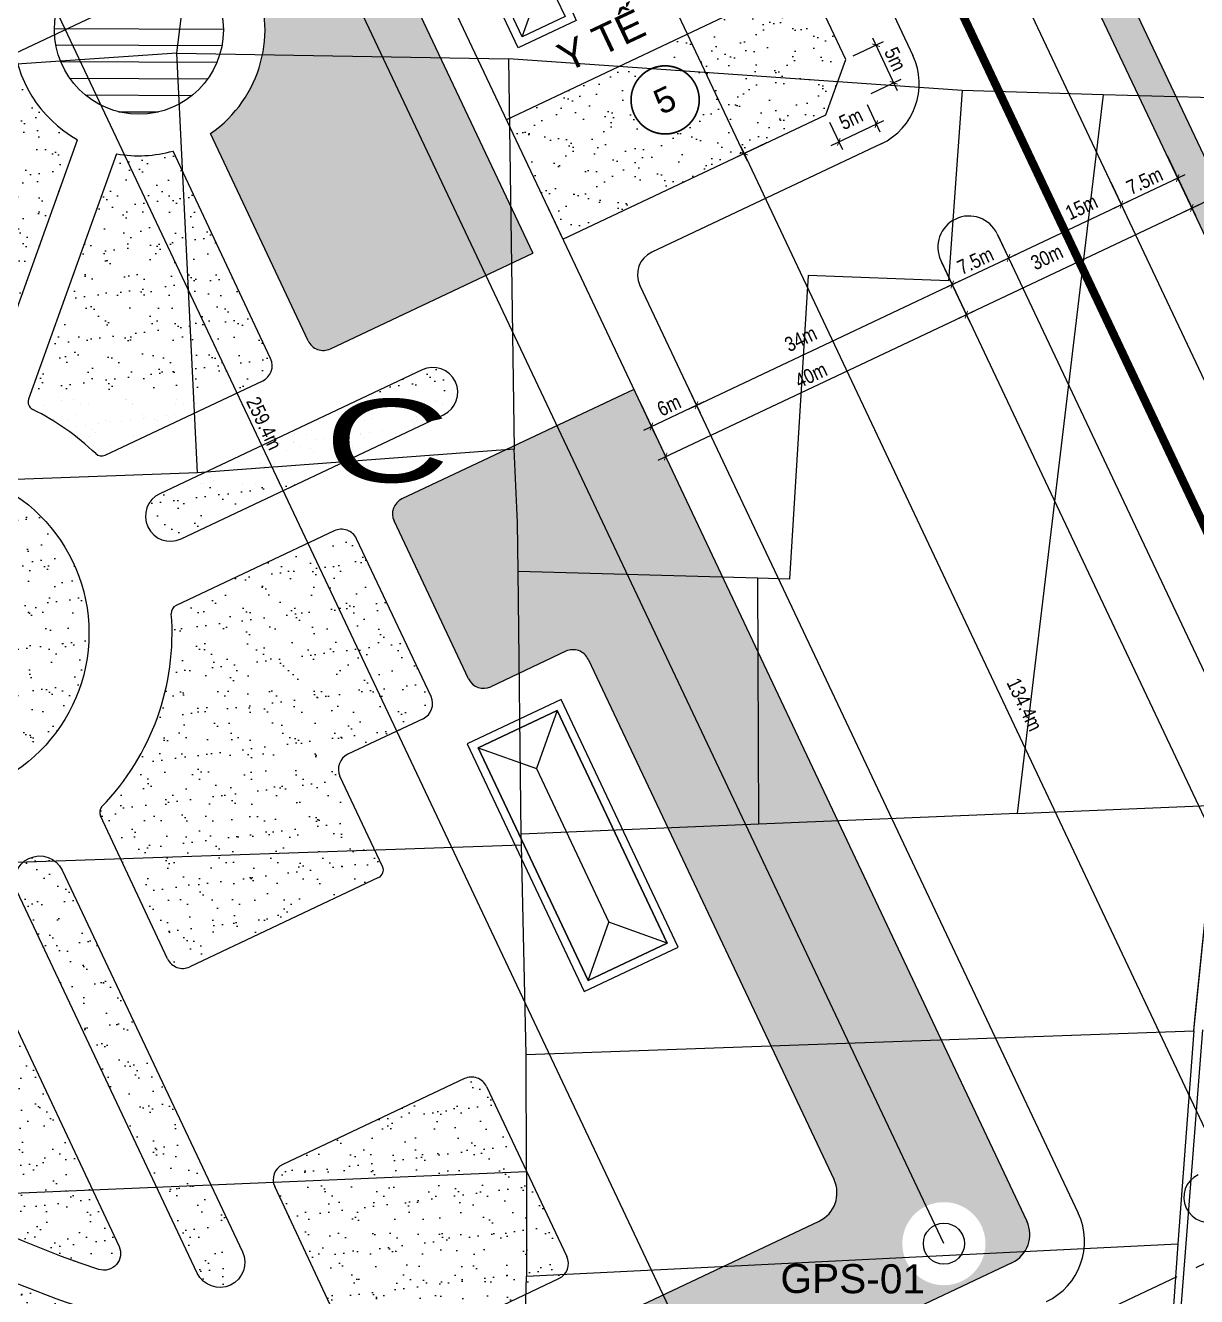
# Model space of a CAD drawing. Extents: x 597165 to 598689, y 1181586 to 1183364.
# Drawn here: x 597688.1 to 597828.9, y 1182307.9 to 1182460.9 of the extents above; entities that cross this region are included whole.
import ezdxf
from ezdxf.enums import TextEntityAlignment as Align

# ---------------------------------------------------------------- set-up
doc = ezdxf.new("R2010")
doc.units = 0
doc.header["$MEASUREMENT"] = 0
doc.linetypes.add('CENTER', pattern=[2, 1.25, -0.25, 0.25, -0.25])
doc.linetypes.add('DASHED', pattern=[0.75, 0.5, -0.25])
doc.layers.get('0').update_dxf_attribs({"linetype": 'CONTINUOUS'})
doc.layers.get('DEFPOINTS').update_dxf_attribs({"color": 8, "linetype": 'CONTINUOUS'})
for name, color, linetype in [('2', 2, 'CONTINUOUS'), ('DIM-T', 7, 'CONTINUOUS'), ('DTEXT', 7, 'CONTINUOUS'), ('GPS', 7, 'CONTINUOUS'), ('HA-CAY-XANH-KO', 3, 'CONTINUOUS'), ('HA-HO', 140, 'CONTINUOUS'), ('NEN-HT', 8, 'CONTINUOUS'), ('NET-02', 2, 'CONTINUOUS'), ('NET-03', 3, 'CONTINUOUS'), ('NET-04', 4, 'CONTINUOUS'), ('NET-LE-CO', 3, 'CONTINUOUS'), ('NET-LENGOAI', 4, 'CONTINUOUS'), ('NET-LETRONG', 5, 'CONTINUOUS'), ('NET-RANH-DAT', 7, 'CONTINUOUS'), ('NET-TIM', 2, 'CENTER')]:
    doc.layers.add(name, color=color, linetype=linetype)
doc.styles.add('VHEL-C-R', font='VHELVCN.TTF')
doc.styles.add('VHEL-R', font='VHELVEN.TTF')
doc.dimstyles.new('TL1000', dxfattribs={"dimscale": 0, "dimtxt": 2, "dimasz": 0.7, "dimexe": 1, "dimexo": 1, "dimgap": 0.5, "dimtad": 1, "dimdec": 1, "dimzin": 12, "dimtxsty": 'VHEL-C-R', "dimblk1": 'ARCHTICK', "dimblk2": 'ARCHTICK', "dimsah": 1, "dimcen": -0.09, "dimdle": 1, "dimclrd": 256, "dimclre": 256, "dimclrt": 256, "dimazin": 3, "dimtfac": 0.005, "dimtdec": 1, "dimtix": 1, "dimtmove": 0, "dimatfit": 3, "dimtolj": 1, "dimtzin": 0})
pattern_1 = [(37.26582263, (0, 0), (-0.11023521, 3.854130278), [0, -3.04, 0, -3.4, 0, -3.25]), (7.26582263, (0, 0), (3.562592942, 5.629778284), [0, -1.64, 0, -2.74, 0, -1.05]), (327.26582263, (-2.46, 0.01), (6.228277961, -0.014137947), [0, -1, 0, -3.6, 0, -4.7]), (317.26582263, (-2.46, 0.01), (6.019377384, 1.73076346), [0, -0.5, 0, -2.36, 0, -2.7])]
pattern_2 = [(242.54834, (597971.2955, 1182505.2794), (1.745706, -3.437875), [0, -3.04, 0, -3.4, 0, -3.25]), (212.5483, (597971.2955, 1182505.2794), (-0.816966, -6.61204), [0, -1.64, 0, -2.74, 0, -1.05]), (172.5483, (597973.524, 1182506.321), (-5.637727, -2.647202), [0, -1, 0, -3.6, 0, -4.7]), (162.5483, (597973.524, 1182506.321), (-4.70362, -4.135746), [0, -0.5, 0, -2.36, 0, -2.7])]

# ---------------------------------------------------------------- blocks, each defined once
blk = doc.blocks.new('_ARCHTICK')
at = {"color": 0, "linetype": 'BYBLOCK', "const_width": 0.15}
blk.add_lwpolyline([(-0.5, -0.5), (0.5, 0.5)], dxfattribs=at)
blk = doc.blocks.new('*D1535')
at = {"linetype": 'BYBLOCK'}
for p, q in [((597767.51, 1182417.89), (597769.22, 1182414.27)), ((597762.46, 1182412.19), (597769.7, 1182415.61)), ((597762.09, 1182415.33), (597763.79, 1182411.71))]:
    blk.add_line(p, q, dxfattribs=at)
at = {"layer": 'DEFPOINTS', "color": 0, "linetype": 'BYBLOCK'}
for p in [(597767.08, 1182418.79), (597761.66, 1182416.23), (597768.79, 1182415.18)]:
    blk.add_point(p, dxfattribs=at)
at = {"linetype": 'BYBLOCK', "xscale": 0.7, "yscale": 0.7, "zscale": 0.7}
for p, rotation in [((597768.79, 1182415.18), 25.28251725368568), ((597763.37, 1182412.62), 205.2825172536857)]:
    blk.add_blockref('_ARCHTICK', p, dxfattribs=dict(at, rotation=rotation))
at = {"linetype": 'BYBLOCK', "insert": (597765.48, 1182415.16), "char_height": 1.75, "attachment_point": 5, "rotation": 25.2825, "style": 'VHEL-C-R'}
blk.add_mtext('\\A1;6m', dxfattribs=at)
blk = doc.blocks.new('*D1534')
at = {"linetype": 'BYBLOCK'}
for p, q in [((597798.25, 1182432.41), (597799.96, 1182428.79)), ((597767.89, 1182414.75), (597800.44, 1182430.13)), ((597767.51, 1182417.89), (597769.22, 1182414.27))]:
    blk.add_line(p, q, dxfattribs=at)
at = {"layer": 'DEFPOINTS', "color": 0, "linetype": 'BYBLOCK'}
for p in [(597797.83, 1182433.32), (597799.54, 1182429.7), (597767.08, 1182418.79)]:
    blk.add_point(p, dxfattribs=at)
at = {"linetype": 'BYBLOCK', "xscale": 0.7, "yscale": 0.7, "zscale": 0.7}
for p, rotation in [((597799.54, 1182429.7), 25.28251725368568), ((597768.79, 1182415.18), 205.2825172536857)]:
    blk.add_blockref('_ARCHTICK', p, dxfattribs=dict(at, rotation=rotation))
at = {"linetype": 'BYBLOCK', "insert": (597781.32, 1182423.16), "char_height": 1.75, "attachment_point": 5, "rotation": 25.2825, "style": 'VHEL-C-R'}
blk.add_mtext('\\A1;34m', dxfattribs=at)
blk = doc.blocks.new('*D1533')
at = {"linetype": 'BYBLOCK'}
for p, q in [((597798.25, 1182432.41), (597801.67, 1182425.18)), ((597764.17, 1182408.57), (597802.15, 1182426.51)), ((597762.09, 1182415.33), (597765.5, 1182408.09))]:
    blk.add_line(p, q, dxfattribs=at)
at = {"layer": 'DEFPOINTS', "color": 0, "linetype": 'BYBLOCK'}
for p in [(597797.83, 1182433.32), (597801.24, 1182426.08), (597761.66, 1182416.23)]:
    blk.add_point(p, dxfattribs=at)
at = {"linetype": 'BYBLOCK', "xscale": 0.7, "yscale": 0.7, "zscale": 0.7}
for p, rotation in [((597801.24, 1182426.08), 25.28251725485116), ((597765.08, 1182409), 205.2825172548511)]:
    blk.add_blockref('_ARCHTICK', p, dxfattribs=dict(at, rotation=rotation))
at = {"linetype": 'BYBLOCK', "insert": (597782.56, 1182418.8), "char_height": 1.75, "attachment_point": 5, "rotation": 25.2825, "style": 'VHEL-C-R'}
blk.add_mtext('\\A1;40m', dxfattribs=at)
blk = doc.blocks.new('*D1532')
at = {"linetype": 'BYBLOCK'}
for p, q in [((597805.04, 1182435.61), (597806.74, 1182432)), ((597798.25, 1182432.41), (597799.96, 1182428.79)), ((597798.63, 1182429.27), (597807.22, 1182433.33))]:
    blk.add_line(p, q, dxfattribs=at)
at = {"layer": 'DEFPOINTS', "color": 0, "linetype": 'BYBLOCK'}
for p in [(597804.61, 1182436.52), (597797.83, 1182433.32), (597806.32, 1182432.9)]:
    blk.add_point(p, dxfattribs=at)
at = {"linetype": 'BYBLOCK', "xscale": 0.7, "yscale": 0.7, "zscale": 0.7}
for p, rotation in [((597806.32, 1182432.9), 25.28251725521393), ((597799.54, 1182429.7), 205.2825172552139)]:
    blk.add_blockref('_ARCHTICK', p, dxfattribs=dict(at, rotation=rotation))
at = {"linetype": 'BYBLOCK', "insert": (597802.33, 1182432.56), "char_height": 1.75, "attachment_point": 5, "rotation": 25.2825, "style": 'VHEL-C-R'}
blk.add_mtext('\\A1;7.5m', dxfattribs=at)
blk = doc.blocks.new('*D1531')
at = {"linetype": 'BYBLOCK'}
for p, q in [((597818.6, 1182442.02), (597820.31, 1182438.4)), ((597805.41, 1182432.47), (597820.78, 1182439.74)), ((597805.04, 1182435.61), (597806.74, 1182432))]:
    blk.add_line(p, q, dxfattribs=at)
at = {"layer": 'DEFPOINTS', "color": 0, "linetype": 'BYBLOCK'}
for p in [(597818.17, 1182442.92), (597819.88, 1182439.31), (597804.61, 1182436.52)]:
    blk.add_point(p, dxfattribs=at)
at = {"linetype": 'BYBLOCK', "xscale": 0.7, "yscale": 0.7, "zscale": 0.7}
for p, rotation in [((597819.88, 1182439.31), 25.28251725521393), ((597806.32, 1182432.9), 205.2825172552139)]:
    blk.add_blockref('_ARCHTICK', p, dxfattribs=dict(at, rotation=rotation))
at = {"linetype": 'BYBLOCK', "insert": (597815.09, 1182439.01), "char_height": 1.75, "attachment_point": 5, "rotation": 25.2825, "style": 'VHEL-C-R'}
blk.add_mtext('\\A1;15m', dxfattribs=at)
blk = doc.blocks.new('*D1173')
at = {"linetype": 'BYBLOCK'}
for p, q in [((597825.38, 1182445.22), (597827.09, 1182441.61)), ((597818.98, 1182438.88), (597827.57, 1182442.94)), ((597818.6, 1182442.02), (597820.31, 1182438.4))]:
    blk.add_line(p, q, dxfattribs=at)
at = {"layer": 'DEFPOINTS', "color": 0, "linetype": 'BYBLOCK'}
for p in [(597824.95, 1182446.13), (597818.17, 1182442.92), (597826.66, 1182442.51)]:
    blk.add_point(p, dxfattribs=at)
at = {"linetype": 'BYBLOCK', "xscale": 0.7, "yscale": 0.7, "zscale": 0.7}
for p, rotation in [((597826.66, 1182442.51), 25.28251725521393), ((597819.88, 1182439.31), 205.2825172552139)]:
    blk.add_blockref('_ARCHTICK', p, dxfattribs=dict(at, rotation=rotation))
at = {"linetype": 'BYBLOCK', "insert": (597822.68, 1182442.17), "char_height": 1.75, "attachment_point": 5, "rotation": 25.2825, "style": 'VHEL-C-R'}
blk.add_mtext('\\A1;7.5m', dxfattribs=at)
blk = doc.blocks.new('*D1530')
at = {"linetype": 'BYBLOCK'}
for p, q in [((597825.38, 1182445.22), (597828.79, 1182438)), ((597800.33, 1182425.67), (597829.27, 1182439.33)), ((597798.25, 1182432.41), (597801.67, 1182425.19))]:
    blk.add_line(p, q, dxfattribs=at)
at = {"layer": 'DEFPOINTS', "color": 0, "linetype": 'BYBLOCK'}
for p in [(597824.95, 1182446.13), (597828.36, 1182438.91), (597797.83, 1182433.32)]:
    blk.add_point(p, dxfattribs=at)
at = {"linetype": 'BYBLOCK', "xscale": 0.7, "yscale": 0.7, "zscale": 0.7}
for p, rotation in [((597828.36, 1182438.91), 25.28251725393349), ((597801.24, 1182426.09), 205.2825172539335)]:
    blk.add_blockref('_ARCHTICK', p, dxfattribs=dict(at, rotation=rotation))
at = {"linetype": 'BYBLOCK', "insert": (597810.92, 1182432.99), "char_height": 1.75, "attachment_point": 5, "rotation": 25.2825, "style": 'VHEL-C-R'}
blk.add_mtext('\\A1;30m', dxfattribs=at)
blk = doc.blocks.new('*D189')
at = {"linetype": 'BYBLOCK'}
for p, q in [((597662.85, 1182530.97), (597659.23, 1182529.26)), ((597659.71, 1182530.59), (597771.36, 1182294.22)), ((597773.64, 1182296.4), (597770.03, 1182294.69))]:
    blk.add_line(p, q, dxfattribs=at)
at = {"layer": 'DEFPOINTS', "color": 0, "linetype": 'BYBLOCK'}
for p in [(597663.75, 1182531.4), (597774.55, 1182296.83), (597770.93, 1182295.12)]:
    blk.add_point(p, dxfattribs=at)
at = {"linetype": 'BYBLOCK', "xscale": 0.7, "yscale": 0.7, "zscale": 0.7}
for p, rotation in [((597660.14, 1182529.69), 115.2825172520224), ((597770.93, 1182295.12), 295.2825172520224)]:
    blk.add_blockref('_ARCHTICK', p, dxfattribs=dict(at, rotation=rotation))
at = {"linetype": 'BYBLOCK', "insert": (597716.79, 1182413), "char_height": 1.75, "attachment_point": 5, "rotation": 295.2825, "style": 'VHEL-C-R'}
blk.add_mtext('\\A1;259.4m', dxfattribs=at)
blk = doc.blocks.new('*D188')
at = {"linetype": 'BYBLOCK'}
for p, q in [((597730.79, 1182481.59), (597732.5, 1182477.97)), ((597732.98, 1182479.3), (597647.9, 1182439.12)), ((597553.94, 1182394.74), (597642.46, 1182436.55)), ((597553.56, 1182397.88), (597555.27, 1182394.26))]:
    blk.add_line(p, q, dxfattribs=at)
at = {"layer": 'DEFPOINTS', "color": 0, "linetype": 'BYBLOCK'}
for p in [(597730.36, 1182482.49), (597732.07, 1182478.87), (597553.14, 1182398.78)]:
    blk.add_point(p, dxfattribs=at)
at = {"linetype": 'BYBLOCK', "xscale": 0.7, "yscale": 0.7, "zscale": 0.7}
for p, rotation in [((597732.07, 1182478.87), 25.28251725400536), ((597554.85, 1182395.17), 205.2825172540053)]:
    blk.add_blockref('_ARCHTICK', p, dxfattribs=dict(at, rotation=rotation))
at = {"linetype": 'BYBLOCK', "insert": (597644.69, 1182438.87), "char_height": 1.75, "attachment_point": 5, "rotation": 25.2825, "style": 'VHEL-C-R'}
blk.add_mtext('\\A1;196m', dxfattribs=at)
blk = doc.blocks.new('*D185')
at = {"linetype": 'BYBLOCK'}
for p, q in [((597734.5, 1182537.16), (597730.88, 1182535.46)), ((597731.36, 1182536.79), (597751.32, 1182494.53)), ((597774.92, 1182444.56), (597753.88, 1182489.1)), ((597777.21, 1182446.74), (597773.59, 1182445.04))]:
    blk.add_line(p, q, dxfattribs=at)
at = {"layer": 'DEFPOINTS', "color": 0, "linetype": 'BYBLOCK'}
for p in [(597735.4, 1182537.59), (597778.11, 1182447.17), (597774.49, 1182445.46)]:
    blk.add_point(p, dxfattribs=at)
at = {"linetype": 'BYBLOCK', "xscale": 0.7, "yscale": 0.7, "zscale": 0.7}
for p, rotation in [((597731.79, 1182535.88), 115.282517252489), ((597774.49, 1182445.46), 295.282517252489)]:
    blk.add_blockref('_ARCHTICK', p, dxfattribs=dict(at, rotation=rotation))
at = {"linetype": 'BYBLOCK', "insert": (597753.63, 1182492.3), "char_height": 1.75, "attachment_point": 5, "rotation": 295.2825, "style": 'VHEL-C-R'}
blk.add_mtext('\\A1;100m', dxfattribs=at)
blk = doc.blocks.new('*D99')
at = {"linetype": 'BYBLOCK'}
for p, q in [((597789.31, 1182451.35), (597790.85, 1182448.09)), ((597784.79, 1182449.22), (597786.33, 1182445.96)), ((597785, 1182446.44), (597791.33, 1182449.43))]:
    blk.add_line(p, q, dxfattribs=at)
at = {"layer": 'DEFPOINTS', "color": 0, "linetype": 'BYBLOCK'}
for p in [(597788.88, 1182452.26), (597784.36, 1182450.12), (597790.42, 1182449)]:
    blk.add_point(p, dxfattribs=at)
at = {"linetype": 'BYBLOCK', "xscale": 0.7, "yscale": 0.7, "zscale": 0.7}
for p, rotation in [((597790.42, 1182449), 25.28251725275693), ((597785.9, 1182446.86), 205.282517252757)]:
    blk.add_blockref('_ARCHTICK', p, dxfattribs=dict(at, rotation=rotation))
at = {"linetype": 'BYBLOCK', "insert": (597787.37, 1182449.62), "char_height": 1.75, "attachment_point": 5, "rotation": 25.2825, "style": 'VHEL-C-R'}
blk.add_mtext('\\A1;5m', dxfattribs=at)
blk = doc.blocks.new('*D98')
at = {"linetype": 'BYBLOCK'}
for p, q in [((597787.65, 1182457.21), (597791.27, 1182458.92)), ((597789.94, 1182459.39), (597792.93, 1182453.06)), ((597789.79, 1182452.69), (597793.4, 1182454.39))]:
    blk.add_line(p, q, dxfattribs=at)
at = {"layer": 'DEFPOINTS', "color": 0, "linetype": 'BYBLOCK'}
for p in [(597786.75, 1182456.78), (597792.5, 1182453.97), (597788.88, 1182452.26)]:
    blk.add_point(p, dxfattribs=at)
at = {"linetype": 'BYBLOCK', "xscale": 0.7, "yscale": 0.7, "zscale": 0.7}
for p, rotation in [((597790.37, 1182458.49), 115.2825172635463), ((597792.5, 1182453.97), 295.2825172635463)]:
    blk.add_blockref('_ARCHTICK', p, dxfattribs=dict(at, rotation=rotation))
at = {"linetype": 'BYBLOCK', "insert": (597792.69, 1182456.82), "char_height": 1.75, "attachment_point": 5, "rotation": 295.2825, "style": 'VHEL-C-R'}
blk.add_mtext('\\A1;5m', dxfattribs=at)
blk = doc.blocks.new('*D42')
at = {"linetype": 'BYBLOCK'}
for p, q in [((597777.21, 1182446.74), (597773.59, 1182445.04)), ((597774.07, 1182446.37), (597832.33, 1182323.01)), ((597834.61, 1182325.2), (597831, 1182323.49))]:
    blk.add_line(p, q, dxfattribs=at)
at = {"layer": 'DEFPOINTS', "color": 0, "linetype": 'BYBLOCK'}
for p in [(597778.11, 1182447.17), (597835.52, 1182325.63), (597831.9, 1182323.92)]:
    blk.add_point(p, dxfattribs=at)
at = {"linetype": 'BYBLOCK', "xscale": 0.7, "yscale": 0.7, "zscale": 0.7}
for p, rotation in [((597774.49, 1182445.46), 115.2825172571373), ((597831.9, 1182323.92), 295.2825172571373)]:
    blk.add_blockref('_ARCHTICK', p, dxfattribs=dict(at, rotation=rotation))
at = {"linetype": 'BYBLOCK', "insert": (597808.24, 1182379.17), "char_height": 1.75, "attachment_point": 5, "rotation": 295.2825, "style": 'VHEL-C-R'}
blk.add_mtext('\\A1;134.4m', dxfattribs=at)
blk = doc.blocks.new('*D1101')
at = {"linetype": 'BYBLOCK'}
for p, q in [((597892.19, 1182472.37), (597893.9, 1182468.75)), ((597827.46, 1182438.48), (597894.37, 1182470.08)), ((597827.08, 1182441.62), (597828.79, 1182438))]:
    blk.add_line(p, q, dxfattribs=at)
at = {"layer": 'DEFPOINTS', "color": 0, "linetype": 'BYBLOCK'}
for p in [(597891.76, 1182473.27), (597893.47, 1182469.66), (597826.66, 1182442.52)]:
    blk.add_point(p, dxfattribs=at)
at = {"linetype": 'BYBLOCK', "xscale": 0.7, "yscale": 0.7, "zscale": 0.7}
for p, rotation in [((597893.47, 1182469.66), 25.28251725433237), ((597828.36, 1182438.91), 205.2825172543324)]:
    blk.add_blockref('_ARCHTICK', p, dxfattribs=dict(at, rotation=rotation))
at = {"linetype": 'BYBLOCK', "insert": (597860.33, 1182455.52), "char_height": 1.75, "attachment_point": 5, "rotation": 25.2825, "style": 'VHEL-C-R'}
blk.add_mtext('\\A1;72m', dxfattribs=at)

msp = doc.modelspace()

# ---------------------------------------------------------------- hatches: boundary and pattern name
at = {"layer": 'HA-CAY-XANH-KO'}
h = msp.add_hatch(dxfattribs=at)
h.set_pattern_fill('AR-SAND', color=256, scale=2, angle=359.765823, style=0)
h.set_pattern_definition(pattern_2)
edge = h.paths.add_edge_path()
edge.add_line((598011.7828, 1182466.3894), (598013.4912, 1182462.7726))
edge.add_line((598013.4912, 1182462.7726), (598037.2823, 1182474.0097))
edge.add_line((598037.2823, 1182474.0097), (598041.7985, 1182481.1451))
edge.add_line((598041.7985, 1182481.1451), (598041.7727, 1182507.7329))
edge.add_line((598041.7727, 1182507.7329), (598041.768, 1182513.9225))
edge.add_line((598041.768, 1182513.9225), (597966.0698, 1182674.1899))
edge.add_line((597966.0698, 1182674.1899), (597918.7677, 1182651.848))
edge.add_line((597918.7677, 1182651.848), (597921.3302, 1182646.4227))
edge.add_line((597921.3302, 1182646.4227), (597959.5901, 1182664.4938))
edge.add_arc((597961.2985, 1182660.877), 4, 25.282517, 115.282517, ccw=False)
edge.add_line((597964.9153, 1182662.5853), (597967.1045, 1182657.9504))
edge.add_arc((597967.727, 1182653.6655), 4.3298, -47.701248, 98.266283, ccw=False)
edge.add_line((597970.641, 1182650.463), (598035.3858, 1182513.3861))
edge.add_arc((598031.7689, 1182511.6778), 4, 0.05553, 25.282517, ccw=False)
edge.add_line((598035.7689, 1182511.6817), (598035.7993, 1182480.2713))
edge.add_arc((598031.7994, 1182480.2674), 4, -64.717482, 0.05553, ccw=False)
edge.add_line((598033.5077, 1182476.6506), (598011.7828, 1182466.3894))
edge = h.paths.add_edge_path()
edge.add_line((597995.4069, 1182454.2309), (597993.6986, 1182457.8478))
edge.add_line((597993.6986, 1182457.8478), (597923.5439, 1182424.712))
edge.add_arc((597921.8355, 1182428.3288), 4, 205.282517, 295.282518, ccw=False)
edge.add_line((597918.2187, 1182426.6205), (597835.6129, 1182601.5126))
edge.add_arc((597839.2297, 1182603.2209), 4, 115.282517, 205.282517, ccw=False)
edge.add_line((597837.5214, 1182606.8377), (597885.1617, 1182629.3394))
edge.add_line((597885.1617, 1182629.3394), (597882.5992, 1182634.7647))
edge.add_line((597882.5992, 1182634.7647), (597827.7252, 1182608.8464))
edge.add_line((597827.7252, 1182608.8464), (597918.0185, 1182417.6785))
edge.add_line((597918.0185, 1182417.6785), (597995.4069, 1182454.2309))
h = msp.add_hatch(dxfattribs=at)
h.set_pattern_fill('AR-SAND', color=256, scale=2, angle=359.765823, style=0)
h.set_pattern_definition(pattern_2)
h.paths.add_polyline_path([(597579.9014, 1182357.456), (597540.8538, 1182440.1272), (597583.947, 1182460.4811), (597586.7906, 1182454.4607), (597595.6352, 1182451.2908), (597625.8891, 1182465.5805, 0.41364605), (597626.8451, 1182468.2396), (597613.9379, 1182495.7041), (597599.7597, 1182489.0074), (597585.1154, 1182494.2558), (597526.6225, 1182466.6282), (597524.2369, 1182459.9717), (597571.1815, 1182360.5812)])
h.paths.add_polyline_path([(597724.7535, 1182421.9685), (597743.4807, 1182430.8139), (597714.1796, 1182492.8066, -0.41429262), (597710.8873, 1182493.986, -1), (597715.3587, 1182496.098, -0.41413451), (597714.1796, 1182492.8066), (597743.4807, 1182430.8139), (597749.0954, 1182433.4658), (597695.7101, 1182546.4924), (597651.4067, 1182525.5668), (597646.1583, 1182510.9226), (597632.0222, 1182504.2458), (597644.9458, 1182476.7462, 0.41424278), (597647.6067, 1182475.7868, -0.00002494), (597647.6066, 1182475.7868), (597681.0266, 1182491.4927, -0.41421356), (597691.6695, 1182487.655), (597697.6446, 1182474.9409, -0.84664775), (597710.3607, 1182447.8829), (597722.0892, 1182422.9263, 0.4147813)])
h.paths.add_polyline_path([(597696.1335, 1182498.3635), (597716.3778, 1182498.2808), (597716.4004, 1182503.8232), (597696.1562, 1182503.9059)], flags=24)
h = msp.add_hatch(dxfattribs=at)
h.set_pattern_fill('AR-SAND', color=256, scale=2, angle=359.765823, style=0)
h.set_pattern_definition(pattern_1)
edge = h.paths.add_edge_path()
edge.add_line((597881.5877, 1182400.4713), (597879.8794, 1182404.0882))
edge.add_line((597879.8794, 1182404.0882), (597858.4405, 1182393.9621))
edge.add_arc((597856.7322, 1182397.5789), 4, 205.282517, 295.282518, ccw=False)
edge.add_line((597853.1154, 1182395.8706), (597810.0928, 1182486.9575))
edge.add_line((597810.0928, 1182486.9575), (597806.4759, 1182485.2492))
edge.add_line((597806.4759, 1182485.2492), (597850.7798, 1182391.4496))
edge.add_line((597850.7798, 1182391.4496), (597857.4362, 1182389.064))
edge.add_line((597857.4362, 1182389.064), (597881.5877, 1182400.4713))
edge = h.paths.add_edge_path()
edge.add_line((597897.9636, 1182412.6298), (597899.672, 1182409.0129))
edge.add_line((597899.672, 1182409.0129), (597918.0185, 1182417.6785))
edge.add_line((597918.0185, 1182417.6785), (597857.6209, 1182545.5515))
edge.add_line((597857.6209, 1182545.5515), (597792.5176, 1182514.8016))
edge.add_line((597792.5176, 1182514.8016), (597797.9343, 1182503.3335))
edge.add_line((597797.9343, 1182503.3335), (597801.5511, 1182505.0418))
edge.add_line((597801.5511, 1182505.0418), (597799.5511, 1182509.2762))
edge.add_arc((597803.168, 1182510.9845), 4, 115.282517, 205.282517, ccw=False)
edge.add_line((597801.4596, 1182514.6014), (597853.904, 1182539.3721))
edge.add_arc((597855.6123, 1182535.7553), 4, 25.282517, 115.282517, ccw=False)
edge.add_line((597859.2292, 1182537.4636), (597859.471, 1182536.9517))
edge.add_arc((597857.8556, 1182532.9344), 4.3298, -17.529977, 68.095011, ccw=False)
edge.add_line((597861.9844, 1182531.6303), (597912.7934, 1182424.058))
edge.add_arc((597909.1766, 1182422.3497), 4, -64.717482, 25.282517, ccw=False)
edge.add_line((597910.8849, 1182418.7328), (597897.9636, 1182412.6298))
h = msp.add_hatch(dxfattribs=at)
h.set_pattern_fill('AR-SAND', color=256, scale=2, angle=359.765823, style=0)
h.set_pattern_definition(pattern_2)
h.paths.add_polyline_path([(597718.0248, 1182508.6139), (597747.8638, 1182522.7076, -0.41421356), (597753.189, 1182520.7991), (597761.9392, 1182502.2733, 0.41421356), (597763.2705, 1182501.7961), (597765.0789, 1182502.6503), (597746.5966, 1182541.7809), (597710.4281, 1182524.6976)])
h.paths.add_polyline_path([(597752.7122, 1182435.1741), (597784.3597, 1182450.122), (597786.7453, 1182456.7785), (597770.6483, 1182490.8589), (597768.8399, 1182490.0047, 0.41417781), (597768.3627, 1182488.6735, 0.00003052), (597768.3627, 1182488.6734), (597777.6851, 1182468.9362, -0.41421356), (597775.7766, 1182463.611), (597745.9376, 1182449.5173)])
h.paths.add_polyline_path([(597769.1172, 1182451.8938, -1), (597760.9173, 1182451.9273, -1)], flags=16)
h.paths.add_polyline_path([(597764.2422, 1182449.0039), (597767.7954, 1182450.6822), (597765.8976, 1182454.7001), (597762.3444, 1182453.0219)], flags=8)
h = msp.add_hatch(dxfattribs=at)
h.set_pattern_fill('AR-SAND', color=256, scale=2, angle=359.765823, style=0)
h.set_pattern_definition(pattern_1)
h.paths.add_polyline_path([(597693.1194, 1182472.8143), (597687.11, 1182485.6015, 0.41421356), (597683.1189, 1182487.0406), (597649.6988, 1182471.3347, 0.41421356), (597648.7394, 1182468.674), (597655.1742, 1182454.9817)])
h.paths.add_polyline_path([(597683.7595, 1182417.5892), (597694.3432, 1182447.12, -0.55500754), (597693.1194, 1182472.8143), (597664.1945, 1182459.2208)])
h = msp.add_hatch(dxfattribs=at)
h.set_pattern_fill('AR-SAND', color=256, scale=2, angle=359.765823, style=0)
h.set_pattern_definition(pattern_1)
h.paths.add_polyline_path([(597658.9356, 1182416.2632, 0.9998796), (597664.3606, 1182418.8264), (597646.0485, 1182457.5843, 0.9998796), (597640.6235, 1182455.0212)])
h.paths.add_polyline_path([(597646.8113, 1182386.2413), (597705.345, 1182386.0021), (597705.3611, 1182389.9609), (597646.8275, 1182390.2002)], flags=9)
h = msp.add_hatch(dxfattribs=at)
h.set_pattern_fill('AR-SAND', color=256, scale=2, angle=359.765823, style=0)
h.set_pattern_definition(pattern_1)
h.paths.add_polyline_path([(597708.5236, 1182425.3758), (597699.0501, 1182445.4331), (597688.4664, 1182415.9022)])
h.paths.add_polyline_path([(597705.8355, 1182445.7563), (597700.1629, 1182443.077), (597712.7997, 1182416.3225), (597716.6155, 1182418.1248, 0.41364605), (597717.5714, 1182420.7838)])
h.paths.add_polyline_path([(597705.8355, 1182445.7563, -0.11349515), (597699.0501, 1182445.4331), (597700.1629, 1182443.077)])
h = msp.add_hatch(dxfattribs=at)
h.set_pattern_fill('AR-SAND', color=256, scale=2, angle=359.765823, style=0)
h.set_pattern_definition(pattern_1)
h.paths.add_polyline_path([(597693.3806, 1182418.2234), (597697.6567, 1182409.17), (597712.7997, 1182416.3225), (597708.5236, 1182425.3758)])
h = msp.add_hatch(dxfattribs=at)
h.set_pattern_fill('AR-SAND', color=256, scale=2, angle=359.765823, style=0)
h.set_pattern_definition(pattern_1)
edge = h.paths.add_edge_path()
edge.add_line((597706.7974, 1182399.1103), (597738.3602, 1182414.0182))
edge.add_arc((597737.0789, 1182416.7308), 3, 295.282517, 475.282517)
edge.add_line((597735.7977, 1182419.4434), (597704.2349, 1182404.5356))
edge.add_arc((597705.5162, 1182401.8229), 3, 115.282683, 295.282352)
h = msp.add_hatch(dxfattribs=at)
h.set_pattern_fill('AR-SAND', color=256, scale=2, angle=359.765823, style=0)
h.set_pattern_definition(pattern_1)
h.paths.add_polyline_path([(597753.0888, 1182385.5849, -0.41421356), (597755.7514, 1182384.6307), (597785.3268, 1182322.0139, -0.41421356), (597783.5376, 1182317.0216), (597733.3543, 1182293.3188, 0.41364605), (597732.3984, 1182290.6597), (597733.0036, 1182289.3718), (597746.5184, 1182295.7552), (597761.1627, 1182290.5068), (597806.7294, 1182312.029, 0.41421356), (597808.5186, 1182317.0214), (597761.2539, 1182417.0899), (597752.0273, 1182412.7319), (597796.4074, 1182318.8365, -0.55031152), (597803.544, 1182314.316, -1), (597793.544, 1182314.316, -0.2900633), (597796.4074, 1182318.8365), (597752.0273, 1182412.7319), (597733.3696, 1182403.9194, 0.42078461), (597732.4349, 1182401.2166, -0.00559574), (597732.4154, 1182401.2569), (597741.3841, 1182382.2684, 0.29013646), (597743.1925, 1182381.1225, 0.11076548), (597744.0467, 1182381.3141)])
h.paths.add_polyline_path([(597634.5643, 1182290.8952), (597615.5759, 1182281.9265), (597591.4588, 1182332.9868), (597588.3336, 1182324.2668), (597630.7593, 1182234.4437), (597637.4158, 1182232.0581), (597696.0978, 1182259.775), (597701.3463, 1182274.4193), (597714.9193, 1182280.8302), (597714.3174, 1182282.111, 0.4147813), (597711.6531, 1182283.0688), (597651.6476, 1182254.7267)])
h.paths.add_polyline_path([(597784.6041, 1182304.8138), (597800.8115, 1182304.7476), (597800.8309, 1182309.4983), (597784.6235, 1182309.5645)], flags=24)
h = msp.add_hatch(dxfattribs=at)
h.set_pattern_fill('AR-SAND', color=256, scale=2, angle=359.765823, style=0)
h.set_pattern_definition(pattern_1)
h.paths.add_polyline_path([(597696.5358, 1182409.3541), (597693.1032, 1182416.6216), (597688.9662, 1182414.6676, -0.07753284)])
h.paths.add_polyline_path([(597693.1032, 1182416.6216), (597692.5352, 1182417.8241), (597688.4664, 1182415.9022, 0.38144945), (597688.9662, 1182414.6676)])
h = msp.add_hatch(dxfattribs=at)
h.set_pattern_fill('AR-SAND', color=256, scale=2, angle=359.765823, style=0)
h.set_pattern_definition(pattern_1)
h.paths.add_polyline_path([(597696.5358, 1182409.3541, 0.31154401), (597697.6567, 1182409.17), (597693.3806, 1182418.2234), (597692.5352, 1182417.8241)])
h = msp.add_hatch(dxfattribs=at)
h.set_pattern_fill('AR-SAND', color=256, scale=2, angle=359.765823, style=0)
h.set_pattern_definition(pattern_1)
h.paths.add_polyline_path([(597695.7209, 1182387.7499, 1), (597655.7209, 1182387.7499, 1)])
h = msp.add_hatch(dxfattribs=at)
h.set_pattern_fill('AR-SAND', color=256, scale=2, angle=359.765823, style=0)
h.set_pattern_definition(pattern_1)
h.paths.add_polyline_path([(597705.6285, 1182390.1031, -0.31154633), (597706.1983, 1182391.0858), (597725.2317, 1182400.0757, -0.41421356), (597727.8943, 1182399.1214), (597736.863, 1182380.133, -0.41421356), (597735.9088, 1182377.4704), (597726.8666, 1182373.1996, 0.41421356), (597725.9124, 1182370.537), (597731.0373, 1182359.6864, -0.41421356), (597730.5602, 1182358.3551), (597707.8415, 1182347.6245, -0.4147813), (597705.1773, 1182348.5823), (597697.0985, 1182365.7727, -0.31154878), (597697.2848, 1182366.8932, 0.21503811)])
h = msp.add_hatch(dxfattribs=at)
h.set_pattern_fill('AR-SAND', color=256, scale=2, angle=359.765823, style=0)
h.set_pattern_definition(pattern_1)
edge = h.paths.add_edge_path()
edge.add_arc((597729.7022, 1182413.0973), 107.0164, 211.769805, 252.16019, ccw=False)
edge.add_line((597638.7201, 1182356.7524), (597638.7201, 1182356.7524))
edge.add_arc((597640.4204, 1182357.8054), 2, 115.282517, 211.769805, ccw=False)
edge.add_line((597639.5662, 1182359.6138), (597653.7852, 1182366.3298))
edge.add_arc((597654.2123, 1182365.4255), 1, 46.066077, 115.282517, ccw=False)
edge.add_arc((597675.7209, 1182387.7499), 30, 226.066077, 273.147166)
edge.add_line((597677.368, 1182357.7951), (597677.368, 1182357.7951))
edge.add_arc((597677.4778, 1182355.7982), 2, 25.171479, 93.147166, ccw=False)
edge.add_line((597679.2879, 1182356.6488), (597679.2879, 1182356.6488))
edge.add_line((597679.2879, 1182356.6488), (597699.3398, 1182313.9811))
edge.add_arc((597697.5297, 1182313.1304), 2, -107.83981, 25.171479, ccw=False)
h = msp.add_hatch(dxfattribs=at)
h.set_pattern_fill('AR-SAND', color=256, scale=2, angle=359.765823, style=0)
h.set_pattern_definition(pattern_1)
h.paths.add_polyline_path([(597692.5066, 1182359.2359, 0.9998795), (597687.081, 1182356.6741), (597708.7562, 1182310.7693, 0.99987943), (597714.1818, 1182313.3311)])
h = msp.add_hatch(dxfattribs=at)
h.set_pattern_fill('AR-SAND', color=256, scale=2, angle=359.765823, style=0)
h.set_pattern_definition(pattern_1)
edge = h.paths.add_edge_path()
edge.add_arc((597729.7022, 1182413.0973), 112.0164, 210.799275, 254.328897, ccw=False)
edge.add_line((597633.4839, 1182355.7413), (597633.4839, 1182355.7413))
edge.add_arc((597632.6249, 1182355.2293), 1, 30.799275, 115.282517)
edge.add_line((597632.1978, 1182356.1335), (597610.7479, 1182346.0022))
edge.add_arc((597611.602, 1182344.1937), 2, 115.282517, 205.282517)
edge.add_line((597609.7936, 1182343.3396), (597616.6269, 1182328.8722))
edge.add_arc((597618.4353, 1182329.7263), 2, 205.282517, 295.282517)
edge.add_line((597619.2895, 1182327.9179), (597635.5653, 1182335.6054))
edge.add_line((597635.5653, 1182335.6054), (597652.6486, 1182299.4369))
edge.add_line((597652.6486, 1182299.4369), (597670.7329, 1182307.9785))
edge.add_line((597670.7329, 1182307.9785), (597679.2745, 1182289.8943))
edge.add_line((597679.2745, 1182289.8943), (597699.9158, 1182299.6437))
edge.add_arc((597698.6346, 1182302.3563), 3, 295.282517, 434.328897)
h = msp.add_hatch(dxfattribs=at)
h.set_pattern_fill('AR-SAND', color=256, scale=2, angle=359.765823, style=0)
h.set_pattern_definition(pattern_1)
h.paths.add_polyline_path([(597743.5417, 1182333.2123, 0.41421356), (597740.8791, 1182334.1666), (597719.027, 1182323.8453, 0.41320541), (597718.0698, 1182321.1889), (597727.6695, 1182300.7221, 0.2906618), (597729.4796, 1182299.5727, 0.11076548), (597730.3337, 1182299.7643), (597752.2409, 1182310.1116, 0.41421356), (597753.1951, 1182312.7742)])
at = {"layer": 'HA-HO'}
h = msp.add_hatch(dxfattribs=at)
h.set_pattern_fill('SOC-NGANG', color=256, scale=2, angle=-0.234177, style=0)
h.set_pattern_definition([(359.76582263, (241167.301, 1177.8218), (0.0081743094, 1.999983295), [])])
h.paths.add_polyline_path([(597711.8962, 1182460.3486, 1), (597691.5839, 1182460.3486, 1)])

# ---------------------------------------------------------------- linework, layer by layer
at = {"layer": '2', "ltscale": 2}
msp.add_line((597747.8378, 1182459.517), (597749.1976, 1182463.3112), dxfattribs=at)
msp.add_lwpolyline([(597753.8994, 1182462.3711), (597754.3231, 1182461.4742), (597747.3606, 1182458.1857), (597725.0669, 1182505.3856), (597732.0294, 1182508.6741), (597732.453, 1182507.7772)], dxfattribs=at)
at = {"layer": 'DTEXT', "const_width": 0.2}
msp.add_lwpolyline([(597760.9173, 1182451.9273, 1), (597769.1172, 1182451.8938, 1)], format="xyb", close=True, dxfattribs=at)
at = {"layer": 'GPS', "color": 6}
msp.add_line((597798.544, 1182314.316), (597713.123, 1182495.042), dxfattribs=at)
msp.add_circle((597798.544, 1182314.316), 2.4725, dxfattribs=at)
at = {"layer": 'NEN-HT', "linetype": 'CONTINUOUS'}
for p, q in [((597706.28, 1182457.52), (597666.17, 1182454.78)), ((597706.28, 1182457.52), (597746.19, 1182456.87)), ((597708.78, 1182407.03), (597706.28, 1182457.52)), ((597800.72, 1182453.04), (597746.19, 1182456.87)), ((597746.19, 1182456.87), (597746.88, 1182409.88)), ((597817.71, 1182452.54), (597800.72, 1182453.04)), ((597817.71, 1182452.54), (597807.35, 1182366.07)), ((597836.12, 1182452), (597817.71, 1182452.54)), ((597746.88, 1182409.88), (597708.78, 1182407.03)), ((597708.78, 1182407.03), (597670.64, 1182405.63)), ((597776.16, 1182394.37), (597747.35, 1182395.19)), ((597747.72, 1182363.57), (597747.35, 1182395.19)), ((597776.28, 1182364.77), (597776.16, 1182394.37)), ((597807.35, 1182366.07), (597831.36, 1182367.08)), ((597828.59, 1182339.91), (597831.36, 1182367.08)), ((597828.75, 1182341.67), (597831.36, 1182367.08)), ((597807.35, 1182366.07), (597776.28, 1182364.77)), ((597776.28, 1182364.77), (597747.72, 1182363.57)), ((597747.73, 1182362.28), (597747.72, 1182363.57)), ((597675.17, 1182359.81), (597747.73, 1182362.28)), ((597748.29, 1182337.08), (597747.73, 1182362.28)), ((597828.59, 1182339.91), (597828.75, 1182341.67)), ((597748.29, 1182337.08), (597828.59, 1182339.91)), ((597829.63, 1182340.05), (597823.47, 1182260.37)), ((597828.59, 1182339.91), (597826.68, 1182314.3)), ((597748.33, 1182322.97), (597748.29, 1182337.08)), ((597748.33, 1182322.97), (597679.1, 1182320.03)), ((597748.33, 1182322.97), (597748.36, 1182310.39)), ((597748.36, 1182310.39), (597826.68, 1182314.3)), ((597826.68, 1182314.3), (597822.95, 1182260.5)), ((597826.68, 1182314.3), (597822.95, 1182260.5)), ((597746.56, 1182248.31), (597748.36, 1182310.39))]:
    msp.add_line(p, q, dxfattribs=at)
for points in [[(597706.28, 1182457.52), (597709.82, 1182486.03), (597717.7, 1182513.3)], [(597800.72, 1182453.04), (597799.11, 1182430.16), (597782.21, 1182430.79), (597779.99, 1182394.26), (597776.16, 1182394.37)], [(597747.35, 1182395.19), (597747.28, 1182401.06), (597746.88, 1182409.88)]]:
    msp.add_lwpolyline(points, dxfattribs=at)
at = {"layer": 'NET-02', "ltscale": 150}
for p, q in [((597752.0344, 1182378.4513), (597749.5295, 1182371.462)), ((597742.5402, 1182373.967), (597749.5295, 1182371.462)), ((597755.7545, 1182345.9898), (597758.2594, 1182352.9791)), ((597765.2487, 1182350.4742), (597758.2594, 1182352.9791))]:
    msp.add_line(p, q, dxfattribs=at)
at = {"layer": 'NET-02'}
msp.add_line((597749.5295, 1182371.462), (597758.2594, 1182352.9791), dxfattribs=at)
msp.add_lwpolyline([(597752.5116, 1182379.7826), (597741.2089, 1182374.4441), (597755.2774, 1182344.6585), (597766.58, 1182349.997)], close=True, dxfattribs=at)
at = {"layer": 'NET-03'}
for points in [[(597726.3982, 1182504.9085), (597731.5523, 1182507.3428), (597732.62, 1182505.0823), (597743.2897, 1182510.1219), (597742.222, 1182512.3824), (597747.376, 1182514.8168), (597768.8155, 1182469.4253), (597763.6615, 1182466.9909), (597762.5938, 1182469.2514), (597751.9241, 1182464.2119), (597752.9918, 1182461.9513), (597747.8378, 1182459.517)], [(597726.3982, 1182504.9085), (597731.5523, 1182507.3428), (597732.62, 1182505.0823), (597743.2897, 1182510.1219), (597742.222, 1182512.3824), (597747.376, 1182514.8168), (597768.8155, 1182469.4253), (597763.6615, 1182466.9909), (597762.5938, 1182469.2514), (597751.9241, 1182464.2119), (597752.9918, 1182461.9513), (597747.8378, 1182459.517)], [(597742.5402, 1182373.967), (597752.0344, 1182378.4513), (597765.2487, 1182350.4742), (597755.7545, 1182345.9898)], [(597742.5402, 1182373.967), (597752.0344, 1182378.4513), (597765.2487, 1182350.4742), (597755.7545, 1182345.9898)]]:
    msp.add_lwpolyline(points, close=True, dxfattribs=at)
at = {"layer": 'NET-04', "ltscale": 2}
msp.add_lwpolyline([(597747.8378, 1182459.517), (597726.3982, 1182504.9085), (597731.5523, 1182507.3428), (597732.62, 1182505.0823), (597743.2897, 1182510.1219), (597742.222, 1182512.3824), (597747.376, 1182514.8168), (597768.8155, 1182469.4253), (597763.6615, 1182466.9909), (597762.5938, 1182469.2514), (597751.9241, 1182464.2119), (597752.9918, 1182461.9513)], close=True, dxfattribs=at)
at = {"layer": 'NET-04'}
msp.add_lwpolyline([(597752.0344, 1182378.4513), (597742.5402, 1182373.967), (597755.7545, 1182345.9898), (597765.2487, 1182350.4742)], close=True, dxfattribs=at)
at = {"layer": 'NET-LE-CO'}
for p, q in [((597695.7101, 1182546.4924), (597749.0954, 1182433.4658)), ((597853.1154, 1182395.8706), (597810.0928, 1182486.9575)), ((597775.7766, 1182463.611), (597745.9376, 1182449.5173)), ((597722.0892, 1182422.9263), (597710.3607, 1182447.8829)), ((597683.7595, 1182417.5892), (597694.3432, 1182447.12)), ((597699.0501, 1182445.4331), (597688.4664, 1182415.9022)), ((597717.5714, 1182420.7838), (597705.8355, 1182445.7563)), ((597724.7535, 1182421.9685), (597749.0954, 1182433.4658)), ((597697.6567, 1182409.17), (597716.6155, 1182418.1248)), ((597761.2539, 1182417.0899), (597733.3696, 1182403.9194)), ((597688.9662, 1182414.6676), (597688.9662, 1182414.6676)), ((597725.2317, 1182400.0757), (597706.1983, 1182391.0858)), ((597741.3841, 1182382.2684), (597732.4154, 1182401.2569)), ((597736.863, 1182380.133), (597727.8943, 1182399.1214)), ((597753.0888, 1182385.5849), (597744.0467, 1182381.3141)), ((597755.7514, 1182384.6307), (597785.3268, 1182322.0139)), ((597735.9088, 1182377.4704), (597726.8666, 1182373.1996)), ((597731.0373, 1182359.6864), (597725.9124, 1182370.537)), ((597705.1773, 1182348.5823), (597697.0985, 1182365.7727)), ((597730.5602, 1182358.3551), (597707.8415, 1182347.6245)), ((597740.8791, 1182334.1666), (597719.027, 1182323.8453)), ((597743.5417, 1182333.2123), (597753.1951, 1182312.7742)), ((597727.6695, 1182300.7221), (597718.071, 1182321.1862)), ((597733.3543, 1182293.3188), (597783.5376, 1182317.0216)), ((597730.3337, 1182299.7643), (597752.2409, 1182310.1116))]:
    msp.add_line(p, q, dxfattribs=at)
for points in [[(597706.7974, 1182399.1103), (597738.3602, 1182414.0182, 1), (597735.7977, 1182419.4434), (597704.2349, 1182404.5356, 0.99999711), (597706.7974, 1182399.1103, 0.99999711)], [(597696.917, 1182311.2266, -0.17808384), (597638.7201, 1182356.7524), (597638.7201, 1182356.7524, -0.44777877), (597639.5662, 1182359.6138), (597653.7852, 1182366.3298, -0.31154401), (597654.9061, 1182366.1457, 0.20836945), (597677.368, 1182357.7951), (597677.368, 1182357.7951, -0.30561468), (597679.2879, 1182356.6488), (597679.2879, 1182356.6488), (597699.3398, 1182313.9811, -0.65569916), (597696.917, 1182311.2266)], [(597699.4449, 1182305.2448, -0.19225119), (597633.4839, 1182355.7413), (597633.4839, 1182355.7413, 0.38628524), (597632.1978, 1182356.1335), (597610.7479, 1182346.0022, 0.41421356), (597609.7936, 1182343.3396), (597616.6269, 1182328.8722, 0.41421356), (597619.2895, 1182327.9179), (597635.5653, 1182335.6054), (597652.6486, 1182299.4369), (597670.7329, 1182307.9785), (597679.2745, 1182289.8943), (597699.9158, 1182299.6437, 0.69402449), (597699.4449, 1182305.2448)]]:
    msp.add_lwpolyline(points, format="xyb", dxfattribs=at)
msp.add_lwpolyline([(597687.0813, 1182356.6734, -1), (597692.5066, 1182359.2359), (597714.1815, 1182313.3318, -1), (597708.7562, 1182310.7693)], format="xyb", close=True, dxfattribs=at)
for centre, radius in [((597701.74, 1182460.3486), 10.1561), ((597675.7209, 1182387.7499), 20)]:
    msp.add_circle(centre, radius, dxfattribs=at)
for centre, radius, start, end in [((597701.74, 1182460.3486), 15.1561, 304.665788, 105.67717), ((597701.74, 1182460.3486), 15.1561, 124.665788, 240.788208), ((597701.74, 1182460.3486), 15.1561, 259.776826, 285.67717), ((597723.8993, 1182423.7769), 2, 205.171479, 295.282517), ((597715.7614, 1182419.9332), 2, 295.282517, 25.171479), ((597689.4077, 1182415.5649), 1, 160.282517, 243.799816), ((597675.7209, 1182387.7499), 30, 46.066077, 63.799816), ((597697.2296, 1182410.0743), 1, 226.066077, 295.282517), ((597734.2238, 1182402.111), 2, 115.282517, 205.282517), ((597726.0859, 1182398.2673), 2, 25.282517, 115.282517), ((597706.6254, 1182390.1816), 1, 115.282517, 184.498958), ((597675.7209, 1182387.7499), 30, 315.955039, 4.498958), ((597753.943, 1182383.7765), 2, 25.282517, 115.282517), ((597743.1925, 1182383.1225), 2, 205.282517, 295.282517), ((597735.0546, 1182379.2788), 2, 295.282517, 25.282517), ((597727.7208, 1182371.3911), 2, 115.282517, 205.282517), ((597698.0036, 1182366.198), 1, 135.955039, 205.171479), ((597730.1331, 1182359.2593), 1, 295.282517, 25.282517), ((597706.9873, 1182349.4329), 2, 205.171479, 295.282517), ((597741.7333, 1182332.3582), 2, 25.282517, 115.282517), ((597719.8811, 1182322.0368), 2, 115.282517, 205.171479), ((597781.936, 1182320.4124), 3.75, 295.282517, 25.282517), ((597751.3867, 1182311.92), 2, 295.282517, 25.282517)]:
    msp.add_arc(centre, radius, start, end, dxfattribs=at)
at = {"layer": 'NET-LENGOAI', "ltscale": 20}
for p, q in [((597744.8396, 1182563.0618), (597794.8082, 1182457.2689)), ((597843.9982, 1182388.2465), (597803.782, 1182473.3918)), ((597790.9911, 1182446.6186), (597763.4126, 1182433.5926)), ((597804.9514, 1182435.7939), (597850.5078, 1182339.3423)), ((597798.1698, 1182432.5908), (597844.1533, 1182335.235)), ((597761.9812, 1182429.5987), (597814.6913, 1182318.0015))]:
    msp.add_line(p, q, dxfattribs=at)
for centre, radius, start, end in [((597787.5745, 1182453.8523), 8, 295.282517, 25.282517), ((597801.5606, 1182434.1923), 3.75, 25.282517, 205.282517), ((597764.6939, 1182430.8799), 3, 115.282517, 205.282517), ((597830.3899, 1182319.8867), 3, 115.282517, 295.282517), ((597807.4576, 1182314.5849), 8, 295.282517, 25.282517)]:
    msp.add_arc(centre, radius, start, end, dxfattribs=at)
at = {"layer": 'NET-LETRONG'}
for p, q in [((597850.7798, 1182391.4496), (597764.7573, 1182573.5754)), ((597786.7453, 1182456.7785), (597737.6309, 1182560.7629)), ((597699.327, 1182548.2007), (597752.7122, 1182435.1741)), ((597784.3597, 1182450.122), (597786.7453, 1182456.7785)), ((597752.7122, 1182435.1741), (597784.3597, 1182450.122)), ((597750.7558, 1182439.3162), (597808.5186, 1182317.0214)), ((597806.7294, 1182312.029), (597761.1627, 1182290.5068))]:
    msp.add_line(p, q, dxfattribs=at)
msp.add_arc((597805.1278, 1182315.4198), 3.75, 295.282517, 25.282517, dxfattribs=at)
at = {"layer": 'NET-RANH-DAT', "linetype": 'DASHED', "ltscale": 20, "const_width": 1, "flags": 128}
for points in [[(597667.9131, 1182743.4907), (597951.0816, 1182143.98)], [(597667.9131, 1182743.4907), (597951.0773, 1182143.9787)], [(597667.9131, 1182743.4907), (597951.0773, 1182143.9787)]]:
    msp.add_lwpolyline(points, dxfattribs=at)
at = {"layer": 'NET-RANH-DAT', "color": 1, "linetype": 'DASHED', "ltscale": 20, "const_width": 1, "flags": 128}
msp.add_lwpolyline([(597667.9131, 1182743.4907), (597951.0773, 1182143.9787)], dxfattribs=at)
at = {"layer": 'NET-TIM', "ltscale": 10}
for p, q in [((597674.7464, 1182729.0233), (597957.482, 1182130.4189)), ((598097.8379, 1182438.4674), (597391.9847, 1182105.0756))]:
    msp.add_line(p, q, dxfattribs=at)

# ---------------------------------------------------------------- texts
at = {"layer": 'DTEXT', "style": 'VHEL-R'}
for s, height, rotation, p in [(' Y TEÁ', 3.5, 25.282517, (597751.9354, 1182454.5933)), ('5', 3, 25.282517, (597764.5598, 1182450.0654)), ('GPS-01', 3.5, 359.765823, (597778.8773, 1182308.3923))]:
    msp.add_text(s, height=height, rotation=rotation, dxfattribs=at).set_placement(p)
at = {"layer": 'DTEXT', "style": 'VHEL-R', "width": 1.5}
msp.add_text('K  H  U        C', height=10, rotation=359.765823, dxfattribs=at).set_placement((597674.5037, 1182406.1543), align=Align.CENTER)

# ---------------------------------------------------------------- dimensions: what is measured, and where the dimension line sits
at = {"layer": 'DIM-T'}
for base, p1, p2, angle, override, picture, middle, dimtype in [((597774.4939, 1182445.4622), (597735.4026, 1182537.5918), (597778.1108, 1182447.1705), 115.282517, {"dimscale": 1, "dimtxt": 1.75, "dimdsep": 46, "dimpost": 'm'}, '*D185', (597753.6337, 1182492.3022), 160), ((597732.0712, 1182478.8749), (597553.1374, 1182398.7838), (597730.3629, 1182482.4918), 25.282517, {"dimscale": 1, "dimtxt": 1.75, "dimdsep": 46, "dimpost": 'm'}, '*D188', (597644.6919, 1182438.867), 161), ((597790.4234, 1182448.9987), (597784.3625, 1182450.1233), (597788.8836, 1182452.2587), 25.282517, {"dimscale": 1, "dimtxt": 1.75, "dimpost": 'm'}, '*D99', (597787.3658, 1182449.6184), 161), ((597831.9019, 1182323.9187), (597778.1108, 1182447.1705), (597835.5188, 1182325.627), 295.282517, {"dimscale": 1, "dimtxt": 1.75, "dimdsep": 46, "dimpost": 'm'}, '*D42', (597808.2394, 1182379.1679), 161), ((597828.3647, 1182438.9066), (597797.8274, 1182433.3156), (597824.9538, 1182446.128), 25.282517, {"dimscale": 1, "dimtxt": 1.75, "dimdsep": 46, "dimpost": 'm'}, '*D1530', (597810.9191, 1182432.9904), 161), ((597819.8805, 1182439.3081), (597804.609, 1182436.5187), (597818.1722, 1182442.9249), 205.282517, {"dimscale": 1, "dimtxt": 1.75, "dimdsep": 46, "dimpost": 'm'}, '*D1531', (597815.0915, 1182439.0072), 160), ((597799.5358, 1182429.6987), (597767.0842, 1182418.7948), (597797.8274, 1182433.3156), 205.282517, {"dimscale": 1, "dimtxt": 1.75, "dimdsep": 46, "dimpost": 'm'}, '*D1534', (597781.3229, 1182423.1588), 160)]:
    dim = msp.add_linear_dim(base=base, p1=p1, p2=p2, angle=angle, dimstyle='TL1000', override=override, dxfattribs=at)
    dim.commit()
    dim.dimension.update_dxf_attribs({"geometry": picture, "text_midpoint": middle, "dimtype": dimtype})
for p1, p2, distance, override, picture, middle in [((597663.7531, 1182531.3983), (597774.5464, 1182296.8282), -4, {"dimscale": 1, "dimtxt": 1.75, "dimdsep": 46, "dimpost": 'm'}, '*D189', (597716.7931, 1182413.0002)), ((597786.7482, 1182456.7798), (597788.8836, 1182452.2587), 4, {"dimscale": 1, "dimtxt": 1.75, "dimpost": 'm'}, '*D98', (597792.6929, 1182456.8228)), ((597797.8274, 1182433.3156), (597804.609, 1182436.5187), -4, {"dimscale": 1, "dimtxt": 1.75, "dimdsep": 46, "dimpost": 'm'}, '*D1532', (597802.3313, 1182432.5604)), ((597761.6589, 1182416.2323), (597797.8274, 1182433.3156), -8, {"dimscale": 1, "dimtxt": 1.75, "dimdsep": 46, "dimpost": 'm'}, '*D1533', (597782.5646, 1182418.8004)), ((597761.6589, 1182416.2323), (597767.0842, 1182418.7948), -4, {"dimscale": 1, "dimtxt": 1.75, "dimdsep": 46, "dimpost": 'm'}, '*D1535', (597765.4847, 1182415.1569))]:
    dim = msp.add_aligned_dim(p1=p1, p2=p2, distance=distance, dimstyle='TL1000', override=override, dxfattribs=at)
    dim.commit()
    dim.dimension.update_dxf_attribs({"geometry": picture, "text_midpoint": middle})
at = {"layer": 'DIM-T', "color": 1}
dim = msp.add_aligned_dim(p1=(597826.6563, 1182442.5234), p2=(597891.7597, 1182473.2733), distance=-4, dimstyle='TL1000', override={"dimscale": 1, "dimtxt": 1.75, "dimasz": 0.7, "dimdsep": 46, "dimpost": 'm'}, dxfattribs=at)
dim.commit()
dim.dimension.update_dxf_attribs({"geometry": '*D1101', "text_midpoint": (597860.3291, 1182455.5248)})
at = {"layer": 'DIM-T'}
dim = msp.add_linear_dim(base=(597826.6621, 1182442.5112), p1=(597818.1722, 1182442.9249), p2=(597824.9538, 1182446.128), angle=205.282517, dimstyle='TL1000', override={"dimscale": 1, "dimtxt": 1.75, "dimdsep": 46, "dimpost": 'm'}, dxfattribs=at)
dim.commit()
dim.dimension.update_dxf_attribs({"geometry": '*D1173', "text_midpoint": (597822.6761, 1182442.1698)})

doc.saveas('drawing.dxf')
